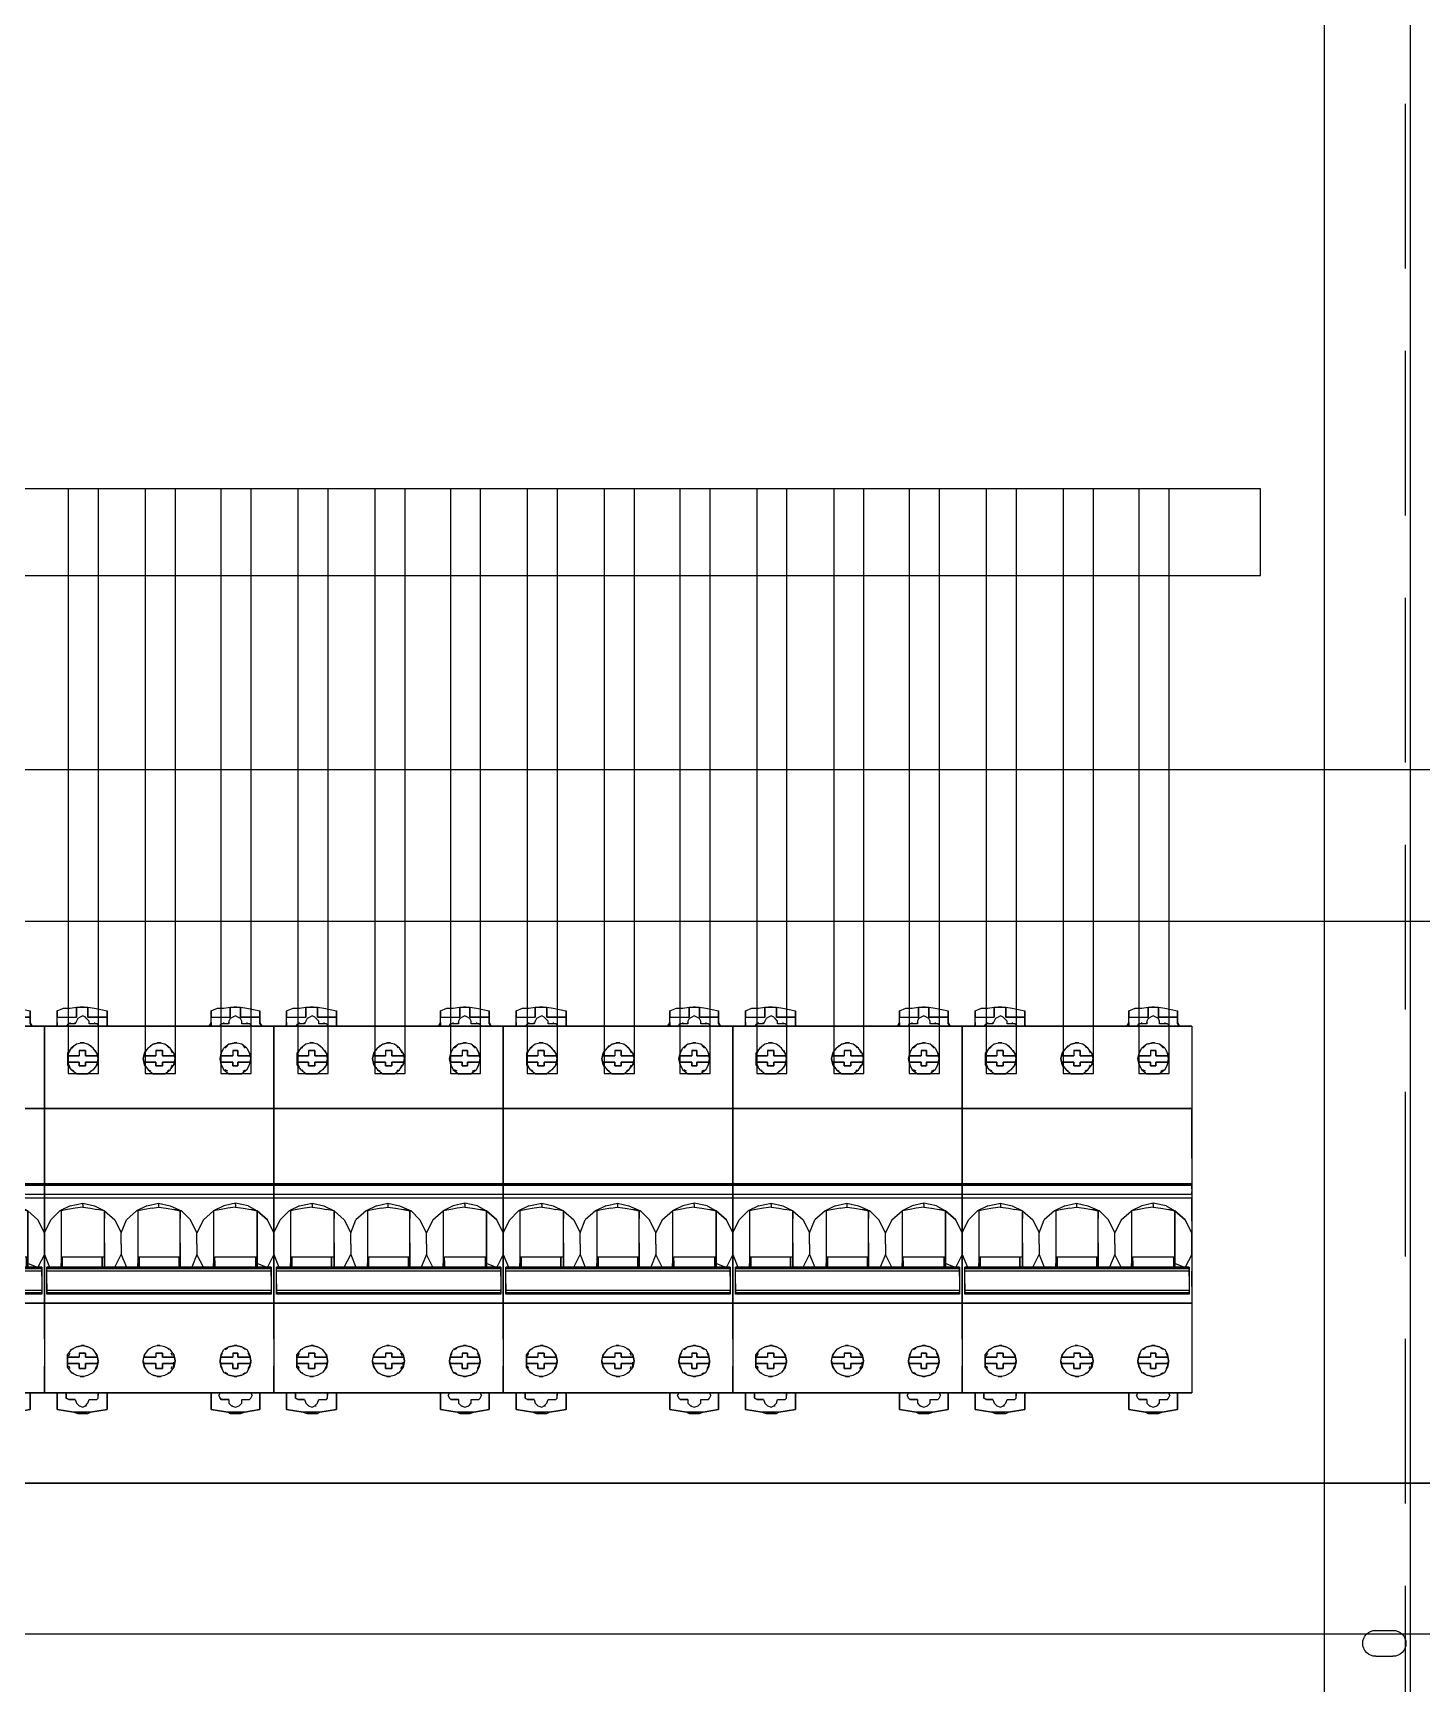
# Model space of a CAD drawing. Header units: millimetres. Extents: x 0 to 3881, y 0 to 2744.
# Drawn here: x 1941.7 to 2262.8, y 1215.2 to 1597.2 of the extents above; entities that cross this region are included whole.
import ezdxf

# ---------------------------------------------------------------- set-up
doc = ezdxf.new("R2010")
doc.units = ezdxf.units.MM
doc.linetypes.add('HIDDENX2', pattern=[19.05, 12.7, -6.35])

# ---------------------------------------------------------------- blocks, each defined once
blk = doc.blocks.new('mcb-2')
for p, q in [((-23383.88, 27750.32), (-23385.36, 27750.03)), ((-23385.36, 27750.03), (-23385.36, 27748.54)), ((-23385.36, 27748.54), (-23385.36, 27750.03)), ((-23382.39, 27750.62), (-23383.88, 27750.32)), ((-23380.91, 27750.91), (-23382.39, 27750.62)), ((-23380.02, 27750.91), (-23380.91, 27750.91)), ((-23380.91, 27748.54), (-23380.91, 27750.91)), ((-23380.91, 27750.91), (-23380.91, 27748.54)), ((-23379.73, 27750.91), (-23380.02, 27750.91)), ((-23380.02, 27750.91), (-23379.43, 27750.91)), ((-23379.73, 27750.91), (-23380.02, 27750.91)), ((-23380.02, 27750.91), (-23379.43, 27750.91)), ((-23379.43, 27750.91), (-23379.73, 27750.91)), ((-23379.43, 27750.91), (-23379.73, 27750.91)), ((-23378.54, 27750.91), (-23379.43, 27750.91)), ((-23377.06, 27750.62), (-23378.54, 27750.91)), ((-23378.54, 27748.54), (-23378.54, 27750.91)), ((-23378.54, 27750.91), (-23378.54, 27748.54)), ((-23375.58, 27750.62), (-23377.06, 27750.62)), ((-23374.1, 27750.03), (-23375.58, 27750.62)), ((-23374.1, 27748.54), (-23374.1, 27750.03)), ((-23374.1, 27750.03), (-23374.1, 27748.54)), ((-23348.59, 27750.32), (-23350.07, 27750.03)), ((-23350.07, 27750.03), (-23350.07, 27748.54)), ((-23350.07, 27748.54), (-23350.07, 27750.03)), ((-23347.11, 27750.62), (-23348.59, 27750.32)), ((-23345.63, 27750.91), (-23347.11, 27750.62)), ((-23344.74, 27750.91), (-23345.63, 27750.91)), ((-23345.63, 27748.54), (-23345.63, 27750.91)), ((-23345.63, 27750.91), (-23345.63, 27748.54)), ((-23344.44, 27750.91), (-23344.74, 27750.91)), ((-23344.74, 27750.91), (-23343.85, 27750.91)), ((-23344.44, 27750.91), (-23344.74, 27750.91)), ((-23344.74, 27750.91), (-23343.85, 27750.91)), ((-23343.85, 27750.91), (-23344.44, 27750.91)), ((-23343.85, 27750.91), (-23344.44, 27750.91)), ((-23342.96, 27750.91), (-23343.85, 27750.91)), ((-23341.48, 27750.62), (-23342.96, 27750.91)), ((-23342.96, 27748.54), (-23342.96, 27750.91)), ((-23342.96, 27750.91), (-23342.96, 27748.54)), ((-23340, 27750.62), (-23341.48, 27750.62)), ((-23338.52, 27750.03), (-23340, 27750.62)), ((-23338.52, 27748.54), (-23338.52, 27750.03)), ((-23338.52, 27750.03), (-23338.52, 27748.54)), ((-23388.62, 27746.47), (-23388.62, 27740.23)), ((-23388.62, 27746.47), (-23388.62, 27740.23)), ((-23388.62, 27746.47), (-23388.62, 27746.47)), ((-23388.62, 27746.47), (-23335.55, 27746.47)), ((-23335.55, 27746.47), (-23388.62, 27746.47)), ((-23385.65, 27746.77), (-23385.95, 27746.47)), ((-23385.65, 27746.47), (-23385.36, 27747.36)), ((-23385.36, 27747.36), (-23385.65, 27746.77)), ((-23385.36, 27747.06), (-23385.65, 27746.47)), ((-23385.65, 27746.47), (-23385.65, 27746.77)), ((-23385.65, 27746.77), (-23385.65, 27746.47)), ((-23385.36, 27747.06), (-23385.36, 27748.54)), ((-23385.36, 27748.54), (-23385.36, 27747.06)), ((-23385.36, 27748.54), (-23380.91, 27748.54)), ((-23380.91, 27748.54), (-23385.36, 27748.54)), ((-23383.58, 27746.47), (-23383.28, 27746.77)), ((-23383.28, 27746.77), (-23382.99, 27747.06)), ((-23382.99, 27747.06), (-23382.39, 27747.06)), ((-23382.39, 27747.36), (-23382.39, 27747.06)), ((-23382.39, 27747.06), (-23381.21, 27747.06)), ((-23381.21, 27747.65), (-23380.91, 27748.25)), ((-23381.21, 27747.06), (-23381.21, 27747.65)), ((-23381.21, 27747.06), (-23381.21, 27747.36)), ((-23380.91, 27748.25), (-23380.32, 27748.54)), ((-23380.32, 27748.54), (-23379.73, 27748.84)), ((-23379.73, 27748.84), (-23379.13, 27748.54)), ((-23379.13, 27748.54), (-23378.54, 27748.25)), ((-23374.1, 27748.54), (-23378.54, 27748.54)), ((-23374.1, 27748.54), (-23378.54, 27748.54)), ((-23378.54, 27748.25), (-23378.24, 27747.65)), ((-23378.24, 27747.65), (-23378.24, 27747.06)), ((-23378.24, 27747.06), (-23378.24, 27747.36)), ((-23378.24, 27747.06), (-23377.06, 27747.06)), ((-23377.06, 27747.06), (-23377.06, 27747.36)), ((-23377.06, 27747.06), (-23376.47, 27747.06)), ((-23376.47, 27747.06), (-23376.17, 27746.77)), ((-23376.17, 27746.77), (-23376.17, 27746.47)), ((-23374.1, 27747.06), (-23374.1, 27748.54)), ((-23374.1, 27747.06), (-23374.1, 27748.54)), ((-23373.8, 27746.77), (-23374.1, 27747.36)), ((-23374.1, 27747.36), (-23374.1, 27746.47)), ((-23374.1, 27746.47), (-23374.1, 27747.06)), ((-23374.1, 27746.47), (-23373.8, 27746.77)), ((-23373.8, 27746.47), (-23374.1, 27746.47)), ((-23373.5, 27746.47), (-23373.8, 27746.77)), ((-23373.8, 27746.77), (-23373.8, 27746.47)), ((-23350.37, 27746.47), (-23350.07, 27746.77)), ((-23350.07, 27746.77), (-23350.37, 27746.47)), ((-23350.37, 27746.47), (-23350.07, 27746.47)), ((-23350.07, 27747.06), (-23350.07, 27748.54)), ((-23350.07, 27748.54), (-23350.07, 27747.06)), ((-23350.07, 27748.54), (-23345.63, 27748.54)), ((-23345.63, 27748.54), (-23350.07, 27748.54)), ((-23350.07, 27746.47), (-23350.07, 27747.36)), ((-23350.07, 27747.36), (-23350.07, 27746.77)), ((-23350.07, 27746.47), (-23350.07, 27747.06)), ((-23350.07, 27746.77), (-23350.07, 27746.47)), ((-23348, 27746.77), (-23347.7, 27747.06)), ((-23348, 27746.47), (-23348, 27746.77)), ((-23347.7, 27747.06), (-23347.11, 27747.06)), ((-23347.11, 27747.36), (-23347.11, 27747.06)), ((-23347.11, 27747.06), (-23345.93, 27747.06)), ((-23345.93, 27747.65), (-23345.33, 27748.25)), ((-23345.93, 27747.06), (-23345.93, 27747.65)), ((-23345.93, 27747.06), (-23345.93, 27747.36)), ((-23345.33, 27748.25), (-23345.04, 27748.54)), ((-23345.04, 27748.54), (-23344.44, 27748.84)), ((-23344.44, 27748.84), (-23343.85, 27748.54)), ((-23343.85, 27748.54), (-23343.26, 27748.25)), ((-23343.26, 27748.25), (-23342.96, 27747.65)), ((-23338.52, 27748.54), (-23342.96, 27748.54)), ((-23338.52, 27748.54), (-23342.96, 27748.54)), ((-23342.96, 27747.65), (-23342.67, 27747.06)), ((-23342.67, 27747.06), (-23342.67, 27747.36)), ((-23342.67, 27747.06), (-23341.48, 27747.06)), ((-23341.48, 27747.06), (-23341.48, 27747.36)), ((-23341.48, 27747.06), (-23341.18, 27747.06)), ((-23341.18, 27747.06), (-23340.89, 27746.77)), ((-23340.89, 27746.77), (-23340.59, 27746.47)), ((-23338.52, 27747.06), (-23338.52, 27748.54)), ((-23338.52, 27747.06), (-23338.52, 27748.54)), ((-23338.52, 27746.77), (-23338.52, 27747.36)), ((-23338.52, 27747.36), (-23338.52, 27746.47)), ((-23338.52, 27746.47), (-23338.52, 27747.06)), ((-23338.22, 27746.47), (-23338.52, 27746.77)), ((-23338.52, 27746.77), (-23338.52, 27746.47)), ((-23338.52, 27746.47), (-23338.52, 27746.77)), ((-23335.55, 27740.23), (-23335.55, 27746.47)), ((-23335.55, 27740.23), (-23335.55, 27746.47)), ((-23382.39, 27741.41), (-23382.99, 27740.23)), ((-23382.39, 27741.41), (-23381.21, 27742.3)), ((-23382.1, 27741.41), (-23381.5, 27742.01)), ((-23381.21, 27742.3), (-23379.73, 27742.6)), ((-23381.21, 27742.3), (-23379.73, 27742.6)), ((-23380.02, 27742.6), (-23379.73, 27742.6)), ((-23379.73, 27742.6), (-23380.02, 27742.6)), ((-23378.24, 27742.3), (-23379.73, 27742.6)), ((-23379.73, 27742.6), (-23378.24, 27742.3)), ((-23379.73, 27742.6), (-23379.43, 27742.6)), ((-23379.43, 27742.6), (-23379.73, 27742.6)), ((-23378.24, 27742.3), (-23377.06, 27741.41)), ((-23377.36, 27741.41), (-23377.95, 27742.01)), ((-23376.47, 27740.23), (-23377.06, 27741.41)), ((-23365.5, 27740.23), (-23364.61, 27741.41)), ((-23364.61, 27741.41), (-23363.43, 27742.3)), ((-23364.32, 27741.41), (-23364.02, 27742.01)), ((-23363.43, 27742.3), (-23361.95, 27742.6)), ((-23363.43, 27742.3), (-23361.95, 27742.6)), ((-23362.54, 27742.6), (-23361.95, 27742.6)), ((-23361.95, 27742.6), (-23362.54, 27742.6)), ((-23361.95, 27742.6), (-23360.74, 27742.3)), ((-23360.74, 27742.3), (-23361.95, 27742.6)), ((-23361.95, 27742.6), (-23361.65, 27742.6)), ((-23361.65, 27742.6), (-23361.95, 27742.6)), ((-23360.74, 27742.3), (-23359.56, 27741.41)), ((-23359.56, 27741.41), (-23360.15, 27742.01)), ((-23358.67, 27740.23), (-23359.56, 27741.41)), ((-23347.7, 27740.23), (-23346.81, 27741.41)), ((-23346.81, 27741.41), (-23345.63, 27742.3)), ((-23346.81, 27741.41), (-23346.22, 27742.01)), ((-23345.63, 27742.3), (-23344.44, 27742.6)), ((-23345.63, 27742.3), (-23344.44, 27742.6)), ((-23344.74, 27742.6), (-23344.44, 27742.6)), ((-23344.44, 27742.6), (-23344.74, 27742.6)), ((-23344.44, 27742.6), (-23342.96, 27742.3)), ((-23344.44, 27742.6), (-23342.96, 27742.3)), ((-23344.44, 27742.6), (-23343.85, 27742.6)), ((-23343.85, 27742.6), (-23344.44, 27742.6)), ((-23342.96, 27742.3), (-23341.78, 27741.41)), ((-23342.07, 27741.41), (-23342.37, 27742.01)), ((-23341.78, 27741.41), (-23340.89, 27740.23)), ((-23388.62, 27740.23), (-23388.62, 27733.71)), ((-23388.62, 27740.23), (-23388.62, 27733.71)), ((-23388.62, 27740.23), (-23388.62, 27740.23)), ((-23383.28, 27739.04), (-23382.99, 27740.23)), ((-23382.99, 27740.23), (-23383.28, 27739.04)), ((-23383.28, 27739.04), (-23382.99, 27740.23)), ((-23383.28, 27739.64), (-23380.32, 27739.64)), ((-23380.32, 27739.64), (-23383.28, 27739.64)), ((-23382.99, 27737.56), (-23383.28, 27739.04)), ((-23382.99, 27737.56), (-23383.28, 27739.04)), ((-23383.28, 27738.15), (-23380.32, 27738.15)), ((-23380.32, 27738.15), (-23383.28, 27738.15)), ((-23382.99, 27740.23), (-23382.69, 27740.82)), ((-23382.39, 27736.38), (-23382.99, 27737.56)), ((-23382.69, 27736.97), (-23382.99, 27737.56)), ((-23380.32, 27739.64), (-23380.32, 27740.82)), ((-23380.32, 27740.82), (-23380.32, 27739.64)), ((-23380.32, 27739.64), (-23380.32, 27740.82)), ((-23380.32, 27740.82), (-23380.32, 27739.64)), ((-23379.13, 27740.82), (-23380.32, 27740.82)), ((-23380.32, 27740.82), (-23379.13, 27740.82)), ((-23380.32, 27737.27), (-23380.32, 27738.15)), ((-23380.32, 27738.15), (-23380.32, 27737.27)), ((-23380.32, 27737.27), (-23380.32, 27738.15)), ((-23380.32, 27738.15), (-23380.32, 27737.27)), ((-23379.13, 27740.82), (-23379.13, 27739.64)), ((-23379.13, 27740.82), (-23379.13, 27739.64)), ((-23376.47, 27739.64), (-23379.13, 27739.64)), ((-23379.13, 27739.64), (-23376.47, 27739.64)), ((-23376.47, 27738.15), (-23379.13, 27738.15)), ((-23379.13, 27738.15), (-23379.13, 27737.27)), ((-23379.13, 27737.27), (-23379.13, 27738.15)), ((-23379.13, 27738.15), (-23376.47, 27738.15)), ((-23376.47, 27737.56), (-23377.06, 27736.38)), ((-23376.47, 27740.23), (-23376.76, 27740.82)), ((-23376.76, 27736.97), (-23376.47, 27737.56)), ((-23376.47, 27740.23), (-23376.17, 27739.04)), ((-23376.17, 27739.04), (-23376.47, 27740.23)), ((-23376.17, 27739.04), (-23376.47, 27737.56)), ((-23376.47, 27737.56), (-23376.17, 27739.04)), ((-23365.5, 27740.23), (-23365.8, 27739.04)), ((-23365.8, 27739.04), (-23365.5, 27740.23)), ((-23365.8, 27739.04), (-23365.5, 27737.56)), ((-23365.5, 27737.56), (-23365.8, 27739.04)), ((-23365.5, 27739.64), (-23362.83, 27739.64)), ((-23362.83, 27739.64), (-23365.5, 27739.64)), ((-23365.5, 27738.15), (-23362.83, 27738.15)), ((-23362.83, 27738.15), (-23365.5, 27738.15)), ((-23364.61, 27736.38), (-23365.5, 27737.56)), ((-23365.21, 27740.23), (-23364.91, 27740.82)), ((-23364.91, 27736.97), (-23365.21, 27737.56)), ((-23362.83, 27739.64), (-23362.83, 27740.82)), ((-23362.83, 27740.82), (-23362.83, 27739.64)), ((-23362.83, 27739.64), (-23362.83, 27740.82)), ((-23362.83, 27740.82), (-23362.83, 27739.64)), ((-23361.34, 27740.82), (-23362.83, 27740.82)), ((-23362.83, 27740.82), (-23361.34, 27740.82)), ((-23362.83, 27737.27), (-23362.83, 27738.15)), ((-23362.83, 27738.15), (-23362.83, 27737.27)), ((-23362.83, 27737.27), (-23362.83, 27738.15)), ((-23362.83, 27738.15), (-23362.83, 27737.27)), ((-23361.34, 27740.82), (-23361.34, 27739.64)), ((-23361.34, 27740.82), (-23361.34, 27739.64)), ((-23358.67, 27739.64), (-23361.34, 27739.64)), ((-23361.34, 27739.64), (-23358.67, 27739.64)), ((-23358.67, 27738.15), (-23361.34, 27738.15)), ((-23361.34, 27738.15), (-23361.34, 27737.27)), ((-23361.34, 27737.27), (-23361.34, 27738.15)), ((-23361.34, 27738.15), (-23358.67, 27738.15)), ((-23358.67, 27737.56), (-23359.56, 27736.38)), ((-23358.67, 27740.23), (-23358.97, 27740.82)), ((-23358.97, 27736.97), (-23358.67, 27737.56)), ((-23358.67, 27740.23), (-23358.37, 27739.04)), ((-23358.37, 27739.04), (-23358.67, 27740.23)), ((-23358.37, 27739.04), (-23358.67, 27737.56)), ((-23358.67, 27737.56), (-23358.37, 27739.04)), ((-23347.7, 27740.23), (-23348, 27739.04)), ((-23348, 27739.04), (-23347.7, 27740.23)), ((-23348, 27739.04), (-23347.7, 27737.56)), ((-23347.7, 27737.56), (-23348, 27739.04)), ((-23347.7, 27740.23), (-23347.41, 27740.82)), ((-23347.7, 27739.64), (-23345.04, 27739.64)), ((-23345.04, 27739.64), (-23347.7, 27739.64)), ((-23347.7, 27738.15), (-23345.04, 27738.15)), ((-23345.04, 27738.15), (-23347.7, 27738.15)), ((-23347.7, 27737.56), (-23346.81, 27736.38)), ((-23347.41, 27736.97), (-23347.7, 27737.56)), ((-23345.04, 27739.64), (-23345.04, 27740.82)), ((-23345.04, 27740.82), (-23345.04, 27739.64)), ((-23345.04, 27739.64), (-23345.04, 27740.82)), ((-23345.04, 27740.82), (-23345.04, 27739.64)), ((-23343.56, 27740.82), (-23345.04, 27740.82)), ((-23345.04, 27740.82), (-23343.56, 27740.82)), ((-23345.04, 27737.27), (-23345.04, 27738.15)), ((-23345.04, 27738.15), (-23345.04, 27737.27)), ((-23345.04, 27737.27), (-23345.04, 27738.15)), ((-23345.04, 27738.15), (-23345.04, 27737.27)), ((-23343.56, 27740.82), (-23343.56, 27739.64)), ((-23343.56, 27740.82), (-23343.56, 27739.64)), ((-23340.89, 27739.64), (-23343.56, 27739.64)), ((-23343.56, 27739.64), (-23340.89, 27739.64)), ((-23340.89, 27738.15), (-23343.56, 27738.15)), ((-23343.56, 27738.15), (-23343.56, 27737.27)), ((-23343.56, 27737.27), (-23343.56, 27738.15)), ((-23343.56, 27738.15), (-23340.89, 27738.15)), ((-23340.89, 27737.56), (-23341.78, 27736.38)), ((-23341.18, 27740.23), (-23341.48, 27740.82)), ((-23341.48, 27736.97), (-23341.18, 27737.56)), ((-23340.89, 27740.23), (-23340.89, 27739.04)), ((-23340.89, 27740.23), (-23340.89, 27739.04)), ((-23340.89, 27739.04), (-23340.89, 27737.56)), ((-23340.89, 27739.04), (-23340.89, 27737.56)), ((-23335.55, 27733.71), (-23335.55, 27740.23)), ((-23335.55, 27740.23), (-23335.55, 27733.71)), ((-23388.62, 27733.71), (-23388.62, 27727.47)), ((-23388.62, 27733.71), (-23388.62, 27733.71)), ((-23388.62, 27733.71), (-23388.62, 27727.47)), ((-23382.39, 27736.38), (-23381.21, 27735.49)), ((-23381.5, 27736.08), (-23382.1, 27736.38)), ((-23381.21, 27735.49), (-23379.73, 27735.49)), ((-23379.73, 27735.49), (-23381.21, 27735.49)), ((-23379.13, 27737.27), (-23380.32, 27737.27)), ((-23380.32, 27737.27), (-23379.13, 27737.27)), ((-23379.73, 27735.49), (-23380.02, 27735.49)), ((-23380.02, 27735.49), (-23379.73, 27735.49)), ((-23378.24, 27735.49), (-23379.73, 27735.49)), ((-23378.24, 27735.49), (-23379.73, 27735.49)), ((-23379.43, 27735.49), (-23379.73, 27735.49)), ((-23379.73, 27735.49), (-23379.43, 27735.49)), ((-23377.06, 27736.38), (-23378.24, 27735.49)), ((-23377.95, 27736.08), (-23377.36, 27736.38)), ((-23363.43, 27735.49), (-23364.61, 27736.38)), ((-23364.02, 27736.08), (-23364.32, 27736.38)), ((-23361.95, 27735.49), (-23363.43, 27735.49)), ((-23361.95, 27735.49), (-23363.43, 27735.49)), ((-23361.34, 27737.27), (-23362.83, 27737.27)), ((-23362.83, 27737.27), (-23361.34, 27737.27)), ((-23361.95, 27735.49), (-23362.24, 27735.49)), ((-23362.24, 27735.49), (-23361.95, 27735.49)), ((-23360.74, 27735.49), (-23361.95, 27735.49)), ((-23360.74, 27735.49), (-23361.95, 27735.49)), ((-23361.65, 27735.49), (-23361.95, 27735.49)), ((-23361.95, 27735.49), (-23361.65, 27735.49)), ((-23359.56, 27736.38), (-23360.74, 27735.49)), ((-23360.15, 27736.08), (-23359.56, 27736.38)), ((-23346.81, 27736.38), (-23345.63, 27735.49)), ((-23346.22, 27736.08), (-23346.81, 27736.38)), ((-23345.63, 27735.49), (-23344.44, 27735.49)), ((-23344.44, 27735.49), (-23345.63, 27735.49)), ((-23343.56, 27737.27), (-23345.04, 27737.27)), ((-23345.04, 27737.27), (-23343.56, 27737.27)), ((-23344.44, 27735.49), (-23344.74, 27735.49)), ((-23344.74, 27735.49), (-23344.44, 27735.49)), ((-23344.44, 27735.49), (-23342.96, 27735.49)), ((-23342.96, 27735.49), (-23344.44, 27735.49)), ((-23344.15, 27735.49), (-23344.44, 27735.49)), ((-23344.44, 27735.49), (-23344.15, 27735.49)), ((-23342.96, 27735.49), (-23341.78, 27736.38)), ((-23342.37, 27736.08), (-23342.07, 27736.38)), ((-23335.55, 27727.47), (-23335.55, 27733.71)), ((-23335.55, 27733.71), (-23335.55, 27727.47)), ((-23388.62, 27727.47), (-23388.62, 27721.54)), ((-23388.62, 27721.54), (-23388.62, 27727.47)), ((-23388.62, 27727.47), (-23335.55, 27727.47)), ((-23335.55, 27727.47), (-23388.62, 27727.47)), ((-23335.55, 27721.54), (-23335.55, 27727.47)), ((-23335.55, 27727.47), (-23335.55, 27721.54)), ((-23388.62, 27721.54), (-23388.62, 27715.91)), ((-23388.62, 27715.91), (-23388.62, 27721.54)), ((-23335.55, 27715.91), (-23335.55, 27721.54)), ((-23335.55, 27715.91), (-23335.55, 27721.54)), ((-23388.62, 27715.91), (-23388.62, 27709.97)), ((-23388.62, 27715.91), (-23388.62, 27709.97)), ((-23335.55, 27709.97), (-23335.55, 27715.91)), ((-23335.55, 27709.97), (-23335.55, 27715.91)), ((-23388.62, 27709.97), (-23388.62, 27709.67)), ((-23388.62, 27709.97), (-23335.55, 27709.97)), ((-23335.55, 27709.97), (-23388.62, 27709.97)), ((-23388.62, 27709.97), (-23335.55, 27709.97)), ((-23388.62, 27709.97), (-23335.55, 27709.97)), ((-23335.55, 27709.97), (-23388.62, 27709.97)), ((-23388.62, 27709.97), (-23335.55, 27709.97)), ((-23388.62, 27709.67), (-23388.62, 27709.97)), ((-23388.62, 27709.67), (-23388.62, 27708.78)), ((-23335.55, 27709.67), (-23388.62, 27709.67)), ((-23388.62, 27708.78), (-23388.62, 27709.67)), ((-23388.62, 27709.67), (-23335.55, 27709.67)), ((-23388.62, 27709.67), (-23335.55, 27709.67)), ((-23335.55, 27709.67), (-23388.62, 27709.67)), ((-23388.62, 27709.67), (-23335.55, 27709.67)), ((-23388.62, 27709.67), (-23335.55, 27709.67)), ((-23335.55, 27709.67), (-23388.62, 27709.67)), ((-23388.62, 27709.67), (-23388.62, 27709.67)), ((-23388.62, 27708.78), (-23388.62, 27708.19)), ((-23388.62, 27708.78), (-23388.62, 27708.19)), ((-23388.62, 27708.78), (-23388.62, 27708.78)), ((-23388.62, 27707.6), (-23388.62, 27708.19)), ((-23388.62, 27708.19), (-23388.62, 27707.6)), ((-23335.55, 27707.6), (-23388.62, 27707.6)), ((-23388.62, 27707.6), (-23388.62, 27706.71)), ((-23388.62, 27707.6), (-23388.62, 27706.71)), ((-23335.55, 27709.67), (-23335.55, 27709.97)), ((-23335.55, 27709.97), (-23335.55, 27709.97)), ((-23335.55, 27709.97), (-23335.55, 27709.67)), ((-23335.55, 27708.78), (-23335.55, 27709.67)), ((-23335.55, 27708.78), (-23335.55, 27709.67)), ((-23335.55, 27708.19), (-23335.55, 27708.78)), ((-23335.55, 27708.78), (-23335.55, 27708.19)), ((-23335.55, 27708.19), (-23335.55, 27707.6)), ((-23335.55, 27707.6), (-23335.55, 27708.19)), ((-23335.55, 27707.6), (-23335.55, 27706.71)), ((-23335.55, 27706.71), (-23335.55, 27707.6)), ((-23388.62, 27706.71), (-23388.62, 27704.04)), ((-23388.62, 27704.04), (-23388.62, 27706.71)), ((-23388.62, 27706.71), (-23335.55, 27706.71)), ((-23388.62, 27701.37), (-23388.62, 27704.04)), ((-23388.62, 27704.04), (-23388.62, 27701.37)), ((-23388.62, 27704.04), (-23388.62, 27704.04)), ((-23387.14, 27701.67), (-23384.76, 27703.74)), ((-23384.76, 27703.74), (-23387.14, 27701.67)), ((-23382.69, 27704.93), (-23384.76, 27703.74)), ((-23383.28, 27704.04), (-23384.76, 27703.74)), ((-23384.76, 27703.74), (-23383.28, 27704.04)), ((-23384.76, 27700.19), (-23384.76, 27703.74)), ((-23384.76, 27703.74), (-23384.76, 27700.19)), ((-23381.5, 27704.34), (-23383.28, 27704.04)), ((-23383.28, 27704.04), (-23383.28, 27704.04)), ((-23382.69, 27704.93), (-23379.73, 27705.52)), ((-23379.73, 27704.63), (-23381.5, 27704.34)), ((-23381.5, 27704.34), (-23381.5, 27704.34)), ((-23379.73, 27705.52), (-23377.06, 27704.93)), ((-23379.73, 27705.52), (-23379.73, 27705.52)), ((-23379.73, 27705.23), (-23379.73, 27705.52)), ((-23379.73, 27705.23), (-23379.73, 27704.63)), ((-23379.73, 27704.63), (-23377.95, 27704.34)), ((-23377.95, 27704.34), (-23376.47, 27704.04)), ((-23377.06, 27704.93), (-23374.69, 27703.74)), ((-23376.47, 27704.04), (-23374.69, 27703.74)), ((-23376.47, 27704.04), (-23374.69, 27703.74)), ((-23372.32, 27701.67), (-23374.69, 27703.74)), ((-23374.69, 27703.74), (-23374.69, 27700.19)), ((-23374.69, 27703.74), (-23374.69, 27700.19)), ((-23369.35, 27701.67), (-23367.28, 27703.74)), ((-23364.61, 27704.93), (-23367.28, 27703.74)), ((-23367.28, 27703.74), (-23365.5, 27704.04)), ((-23366.98, 27703.74), (-23367.28, 27703.74)), ((-23365.5, 27704.04), (-23366.98, 27703.74)), ((-23366.98, 27700.19), (-23366.98, 27703.74)), ((-23366.98, 27703.74), (-23366.98, 27701.97)), ((-23366.98, 27700.19), (-23366.98, 27703.74)), ((-23363.72, 27704.34), (-23365.5, 27704.04)), ((-23361.95, 27705.52), (-23364.61, 27704.93)), ((-23361.95, 27704.63), (-23363.72, 27704.34)), ((-23363.72, 27704.34), (-23363.72, 27704.34)), ((-23359.26, 27704.93), (-23361.95, 27705.52)), ((-23361.95, 27705.52), (-23361.95, 27705.52)), ((-23361.95, 27705.52), (-23361.95, 27705.23)), ((-23361.95, 27705.23), (-23361.95, 27704.63)), ((-23360.45, 27704.34), (-23361.95, 27704.63)), ((-23360.45, 27704.34), (-23358.67, 27704.04)), ((-23359.26, 27704.93), (-23356.89, 27703.74)), ((-23358.67, 27704.04), (-23357.19, 27703.74)), ((-23357.19, 27703.74), (-23357.19, 27700.19)), ((-23357.19, 27703.74), (-23356.89, 27703.74)), ((-23357.19, 27703.74), (-23357.19, 27700.19)), ((-23356.89, 27703.74), (-23354.52, 27701.67)), ((-23349.48, 27703.74), (-23351.85, 27701.67)), ((-23349.48, 27703.74), (-23351.85, 27701.67)), ((-23347.11, 27704.93), (-23349.48, 27703.74)), ((-23349.48, 27703.74), (-23347.7, 27704.04)), ((-23349.48, 27700.19), (-23349.48, 27703.74)), ((-23349.48, 27700.19), (-23349.48, 27703.74)), ((-23349.48, 27703.74), (-23349.48, 27701.97)), ((-23346.22, 27704.34), (-23347.7, 27704.04)), ((-23344.44, 27705.52), (-23347.11, 27704.93)), ((-23344.44, 27704.63), (-23346.22, 27704.34)), ((-23346.22, 27704.34), (-23346.22, 27704.34)), ((-23344.44, 27705.23), (-23344.44, 27705.52)), ((-23341.48, 27704.93), (-23344.44, 27705.52)), ((-23344.44, 27705.23), (-23344.44, 27704.63)), ((-23344.44, 27704.63), (-23342.67, 27704.34)), ((-23342.67, 27704.34), (-23340.89, 27704.04)), ((-23341.48, 27704.93), (-23339.11, 27703.74)), ((-23340.89, 27704.04), (-23339.41, 27703.74)), ((-23339.41, 27703.74), (-23339.41, 27700.19)), ((-23339.41, 27703.74), (-23339.11, 27703.74)), ((-23339.41, 27703.74), (-23339.41, 27700.19)), ((-23337.04, 27701.67), (-23339.11, 27703.74)), ((-23335.55, 27704.04), (-23335.55, 27706.71)), ((-23335.55, 27706.71), (-23335.55, 27704.04)), ((-23335.55, 27704.04), (-23335.55, 27701.37)), ((-23335.55, 27701.37), (-23335.55, 27704.04)), ((-23388.62, 27698.69), (-23387.14, 27701.67)), ((-23388.62, 27701.37), (-23388.62, 27698.69)), ((-23388.62, 27701.37), (-23388.62, 27698.69)), ((-23384.76, 27699.58), (-23384.76, 27701.97)), ((-23384.76, 27700.19), (-23384.76, 27695.72)), ((-23384.76, 27695.72), (-23384.76, 27700.19)), ((-23384.76, 27696.32), (-23384.76, 27699.58)), ((-23374.69, 27700.19), (-23374.69, 27695.72)), ((-23374.69, 27700.19), (-23374.69, 27695.72)), ((-23372.32, 27701.67), (-23370.84, 27698.69)), ((-23370.84, 27698.69), (-23369.35, 27701.67)), ((-23366.98, 27699.58), (-23366.98, 27701.97)), ((-23366.98, 27695.72), (-23366.98, 27700.19)), ((-23366.98, 27695.72), (-23366.98, 27700.19)), ((-23366.98, 27696.32), (-23366.98, 27699.58)), ((-23357.19, 27700.19), (-23357.19, 27695.72)), ((-23357.19, 27700.19), (-23357.19, 27695.72)), ((-23353.33, 27698.69), (-23354.52, 27701.67)), ((-23351.85, 27701.67), (-23353.33, 27698.69)), ((-23349.48, 27699.58), (-23349.48, 27701.97)), ((-23349.48, 27695.72), (-23349.48, 27700.19)), ((-23349.48, 27695.72), (-23349.48, 27700.19)), ((-23349.48, 27696.32), (-23349.48, 27699.58)), ((-23339.41, 27700.19), (-23339.41, 27695.72)), ((-23339.41, 27700.19), (-23339.41, 27695.72)), ((-23335.55, 27698.69), (-23337.04, 27701.67)), ((-23335.55, 27698.69), (-23335.55, 27701.37)), ((-23335.55, 27698.69), (-23335.55, 27701.37)), ((-23388.62, 27698.69), (-23388.62, 27696.91)), ((-23388.62, 27696.91), (-23388.62, 27698.69)), ((-23388.62, 27695.13), (-23388.62, 27696.91)), ((-23388.62, 27696.91), (-23388.62, 27695.13)), ((-23384.76, 27696.32), (-23384.76, 27693.06)), ((-23384.76, 27695.72), (-23384.76, 27691.58)), ((-23384.76, 27691.58), (-23384.76, 27695.72)), ((-23374.69, 27695.72), (-23374.69, 27691.58)), ((-23374.69, 27695.72), (-23374.69, 27691.58)), ((-23370.84, 27696.02), (-23370.84, 27698.69)), ((-23370.84, 27696.02), (-23370.84, 27693.65)), ((-23366.98, 27696.32), (-23366.98, 27693.06)), ((-23366.98, 27695.72), (-23366.98, 27691.58)), ((-23366.98, 27691.58), (-23366.98, 27695.72)), ((-23357.19, 27695.72), (-23357.19, 27691.58)), ((-23357.19, 27695.72), (-23357.19, 27691.58)), ((-23353.33, 27696.02), (-23353.33, 27698.69)), ((-23353.33, 27696.02), (-23353.33, 27693.65)), ((-23349.48, 27696.32), (-23349.48, 27693.06)), ((-23349.48, 27695.72), (-23349.48, 27691.58)), ((-23349.48, 27691.58), (-23349.48, 27695.72)), ((-23339.41, 27695.72), (-23339.41, 27691.58)), ((-23339.41, 27695.72), (-23339.41, 27691.58)), ((-23335.55, 27698.69), (-23335.55, 27698.69)), ((-23335.55, 27696.91), (-23335.55, 27698.69)), ((-23335.55, 27696.91), (-23335.55, 27698.69)), ((-23335.55, 27695.13), (-23335.55, 27696.91)), ((-23335.55, 27695.13), (-23335.55, 27696.91)), ((-23388.62, 27693.65), (-23388.62, 27695.13)), ((-23388.62, 27695.13), (-23388.62, 27693.65)), ((-23388.62, 27693.65), (-23387.14, 27690.69)), ((-23388.62, 27693.65), (-23388.62, 27689.8)), ((-23388.62, 27693.65), (-23388.62, 27689.8)), ((-23384.76, 27692.17), (-23384.76, 27693.06)), ((-23384.76, 27693.06), (-23384.47, 27693.06)), ((-23384.76, 27691.28), (-23384.76, 27692.17)), ((-23384.47, 27690.69), (-23384.47, 27693.06)), ((-23384.47, 27693.06), (-23384.47, 27690.69)), ((-23384.47, 27693.06), (-23374.99, 27693.06)), ((-23374.69, 27693.06), (-23374.99, 27693.06)), ((-23374.99, 27692.17), (-23374.99, 27693.06)), ((-23374.99, 27690.69), (-23374.99, 27693.06)), ((-23374.99, 27692.17), (-23374.99, 27691.28)), ((-23372.32, 27690.69), (-23370.84, 27693.65)), ((-23370.84, 27693.65), (-23369.65, 27690.69)), ((-23366.98, 27693.06), (-23366.69, 27693.06)), ((-23366.98, 27692.17), (-23366.98, 27693.06)), ((-23366.98, 27691.28), (-23366.98, 27692.17)), ((-23366.69, 27693.06), (-23357.48, 27693.06)), ((-23366.69, 27690.69), (-23366.69, 27693.06)), ((-23366.69, 27693.06), (-23366.69, 27690.69)), ((-23357.48, 27693.06), (-23357.19, 27693.06)), ((-23357.48, 27692.17), (-23357.48, 27693.06)), ((-23357.48, 27693.06), (-23357.48, 27690.69)), ((-23357.48, 27690.69), (-23357.48, 27693.06)), ((-23357.48, 27692.17), (-23357.48, 27691.28)), ((-23353.33, 27693.65), (-23354.52, 27690.69)), ((-23351.85, 27690.69), (-23353.33, 27693.65)), ((-23349.48, 27693.06), (-23348.89, 27693.06)), ((-23349.48, 27692.17), (-23349.48, 27693.06)), ((-23349.48, 27691.28), (-23349.48, 27692.17)), ((-23348.89, 27693.06), (-23339.7, 27693.06)), ((-23348.89, 27690.69), (-23348.89, 27693.06)), ((-23348.89, 27693.06), (-23348.89, 27690.69)), ((-23339.7, 27693.06), (-23339.41, 27693.06)), ((-23339.7, 27692.17), (-23339.7, 27693.06)), ((-23339.7, 27693.06), (-23339.7, 27690.69)), ((-23339.7, 27690.69), (-23339.7, 27693.06)), ((-23339.7, 27692.17), (-23339.7, 27691.28)), ((-23335.55, 27693.65), (-23336.74, 27690.69)), ((-23335.55, 27695.13), (-23335.55, 27693.65)), ((-23335.55, 27693.65), (-23335.55, 27695.13)), ((-23335.55, 27693.65), (-23335.55, 27689.8)), ((-23335.55, 27689.8), (-23335.55, 27693.65)), ((-23388.62, 27689.8), (-23388.62, 27686.24)), ((-23388.62, 27686.24), (-23388.62, 27689.8)), ((-23336.15, 27690.69), (-23388.02, 27690.69)), ((-23388.02, 27690.69), (-23336.15, 27690.69)), ((-23336.15, 27690.69), (-23388.02, 27690.69)), ((-23388.02, 27690.69), (-23350.37, 27690.39)), ((-23388.02, 27690.39), (-23388.02, 27690.69)), ((-23388.02, 27690.69), (-23388.02, 27690.39)), ((-23388.02, 27689.8), (-23388.02, 27690.39)), ((-23388.02, 27690.39), (-23388.02, 27689.8)), ((-23336.15, 27690.39), (-23388.02, 27690.39)), ((-23388.02, 27688.61), (-23388.02, 27689.8)), ((-23388.02, 27689.8), (-23388.02, 27688.61)), ((-23388.02, 27689.8), (-23336.15, 27689.8)), ((-23388.02, 27688.61), (-23388.02, 27686.83)), ((-23388.02, 27688.61), (-23388.02, 27686.83)), ((-23386.84, 27690.69), (-23384.76, 27691.58)), ((-23384.76, 27691.58), (-23384.76, 27690.69)), ((-23384.76, 27690.69), (-23384.76, 27691.58)), ((-23384.76, 27690.69), (-23384.76, 27691.28)), ((-23384.47, 27691.28), (-23384.47, 27691.28)), ((-23374.99, 27691.28), (-23374.99, 27690.69)), ((-23374.69, 27691.58), (-23374.69, 27691.58)), ((-23374.69, 27690.69), (-23374.69, 27691.58)), ((-23374.69, 27691.58), (-23374.69, 27690.69)), ((-23366.98, 27691.58), (-23366.98, 27690.69)), ((-23366.98, 27690.69), (-23366.98, 27691.58)), ((-23366.98, 27690.69), (-23366.98, 27691.28)), ((-23366.69, 27691.28), (-23366.69, 27691.28)), ((-23357.48, 27691.28), (-23357.48, 27690.69)), ((-23357.19, 27690.69), (-23357.19, 27691.58)), ((-23357.19, 27691.58), (-23357.19, 27690.69)), ((-23357.19, 27691.58), (-23357.19, 27691.58)), ((-23349.48, 27691.58), (-23349.48, 27690.69)), ((-23349.48, 27690.69), (-23349.48, 27691.58)), ((-23349.48, 27691.28), (-23349.48, 27690.69)), ((-23348.89, 27691.28), (-23348.89, 27691.28)), ((-23339.7, 27691.28), (-23339.7, 27690.69)), ((-23339.41, 27690.69), (-23339.41, 27691.58)), ((-23339.41, 27691.58), (-23339.41, 27690.69)), ((-23339.41, 27691.58), (-23339.41, 27691.58)), ((-23336.15, 27690.39), (-23336.15, 27690.69)), ((-23336.15, 27690.39), (-23336.15, 27690.69)), ((-23336.15, 27689.8), (-23336.15, 27690.39)), ((-23336.15, 27689.8), (-23336.15, 27690.39)), ((-23336.15, 27688.61), (-23336.15, 27689.8)), ((-23336.15, 27688.61), (-23336.15, 27689.8)), ((-23336.15, 27686.83), (-23336.15, 27688.61)), ((-23336.15, 27686.83), (-23336.15, 27688.61)), ((-23335.55, 27686.24), (-23335.55, 27689.8)), ((-23335.55, 27689.8), (-23335.55, 27686.24)), ((-23388.62, 27686.24), (-23388.62, 27682.37)), ((-23388.62, 27686.24), (-23388.62, 27682.37)), ((-23388.02, 27686.83), (-23388.02, 27685.35)), ((-23388.02, 27686.83), (-23388.02, 27685.35)), ((-23388.02, 27686.83), (-23388.02, 27686.83)), ((-23388.02, 27685.35), (-23336.15, 27685.35)), ((-23388.02, 27685.35), (-23388.02, 27685.06)), ((-23388.02, 27685.35), (-23388.02, 27685.06)), ((-23388.02, 27685.06), (-23388.02, 27684.76)), ((-23388.02, 27684.76), (-23388.02, 27685.06)), ((-23388.02, 27684.76), (-23388.02, 27684.45)), ((-23388.02, 27684.76), (-23336.15, 27684.76)), ((-23388.02, 27684.45), (-23388.02, 27684.76)), ((-23388.02, 27684.76), (-23336.15, 27684.76)), ((-23388.02, 27684.45), (-23336.15, 27684.45)), ((-23336.15, 27685.35), (-23336.15, 27686.83)), ((-23336.15, 27686.83), (-23336.15, 27685.35)), ((-23336.15, 27685.35), (-23336.15, 27685.06)), ((-23336.15, 27685.06), (-23336.15, 27685.35)), ((-23336.15, 27685.06), (-23336.15, 27684.76)), ((-23336.15, 27684.76), (-23336.15, 27685.06)), ((-23336.15, 27684.45), (-23336.15, 27684.76)), ((-23336.15, 27684.76), (-23336.15, 27684.45)), ((-23335.55, 27682.37), (-23335.55, 27686.24)), ((-23335.55, 27686.24), (-23335.55, 27682.37)), ((-23388.62, 27682.37), (-23388.62, 27680.3)), ((-23335.55, 27682.37), (-23388.62, 27682.37)), ((-23388.62, 27682.37), (-23388.62, 27680.3)), ((-23388.62, 27682.37), (-23335.55, 27682.37)), ((-23388.62, 27680.3), (-23388.62, 27674.07)), ((-23388.62, 27680.3), (-23388.62, 27674.07)), ((-23335.55, 27680.3), (-23335.55, 27682.37)), ((-23335.55, 27682.37), (-23335.55, 27680.3)), ((-23335.55, 27674.07), (-23335.55, 27680.3)), ((-23335.55, 27680.3), (-23335.55, 27674.07)), ((-23388.62, 27674.07), (-23388.62, 27667.83)), ((-23388.62, 27674.07), (-23388.62, 27667.83)), ((-23388.62, 27674.07), (-23388.62, 27674.07)), ((-23381.21, 27672.3), (-23379.73, 27672.59)), ((-23379.73, 27672.59), (-23381.21, 27672.3)), ((-23380.02, 27672.59), (-23379.73, 27672.59)), ((-23379.73, 27672.59), (-23380.02, 27672.59)), ((-23378.24, 27672.3), (-23379.73, 27672.59)), ((-23379.73, 27672.59), (-23378.24, 27672.3)), ((-23379.73, 27672.59), (-23379.43, 27672.59)), ((-23379.43, 27672.59), (-23379.73, 27672.59)), ((-23363.43, 27672.3), (-23361.95, 27672.59)), ((-23363.43, 27672.3), (-23361.95, 27672.59)), ((-23362.24, 27672.59), (-23361.95, 27672.59)), ((-23361.95, 27672.59), (-23362.24, 27672.59)), ((-23361.95, 27672.59), (-23360.74, 27672.3)), ((-23361.95, 27672.59), (-23360.74, 27672.3)), ((-23361.95, 27672.59), (-23361.95, 27672.59)), ((-23361.95, 27672.59), (-23361.65, 27672.59)), ((-23361.65, 27672.59), (-23361.95, 27672.59)), ((-23344.44, 27672.59), (-23345.63, 27672.3)), ((-23345.63, 27672.3), (-23344.44, 27672.59)), ((-23344.74, 27672.59), (-23344.44, 27672.59)), ((-23344.44, 27672.59), (-23344.74, 27672.59)), ((-23342.96, 27672.3), (-23344.44, 27672.59)), ((-23344.44, 27672.59), (-23342.96, 27672.3)), ((-23344.44, 27672.59), (-23344.15, 27672.59)), ((-23344.15, 27672.59), (-23344.44, 27672.59)), ((-23335.55, 27674.07), (-23335.55, 27667.83)), ((-23335.55, 27674.07), (-23335.55, 27667.83)), ((-23382.99, 27670.52), (-23383.28, 27669.02)), ((-23383.28, 27669.02), (-23382.99, 27670.52)), ((-23383.28, 27669.93), (-23380.32, 27669.93)), ((-23380.32, 27669.93), (-23383.28, 27669.93)), ((-23382.99, 27667.54), (-23383.28, 27669.02)), ((-23383.28, 27669.02), (-23382.99, 27667.54)), ((-23382.39, 27671.7), (-23382.99, 27670.52)), ((-23382.99, 27670.22), (-23382.69, 27670.81)), ((-23381.21, 27672.3), (-23382.39, 27671.7)), ((-23382.1, 27671.7), (-23381.5, 27672)), ((-23380.32, 27669.93), (-23380.32, 27670.81)), ((-23380.32, 27670.81), (-23380.32, 27669.93)), ((-23380.32, 27669.93), (-23380.32, 27670.81)), ((-23380.32, 27670.81), (-23380.32, 27669.93)), ((-23379.13, 27670.81), (-23380.32, 27670.81)), ((-23380.32, 27670.81), (-23379.13, 27670.81)), ((-23379.13, 27670.81), (-23379.13, 27669.93)), ((-23379.13, 27670.81), (-23379.13, 27669.93)), ((-23376.47, 27669.93), (-23379.13, 27669.93)), ((-23379.13, 27669.93), (-23376.47, 27669.93)), ((-23378.24, 27672.3), (-23377.06, 27671.7)), ((-23377.36, 27671.7), (-23377.95, 27672)), ((-23376.47, 27670.52), (-23377.06, 27671.7)), ((-23376.47, 27670.22), (-23376.76, 27670.81)), ((-23376.17, 27669.02), (-23376.47, 27670.52)), ((-23376.47, 27670.52), (-23376.17, 27669.02)), ((-23376.17, 27669.02), (-23376.47, 27667.54)), ((-23376.47, 27667.54), (-23376.17, 27669.02)), ((-23365.5, 27670.52), (-23365.8, 27669.02)), ((-23365.8, 27669.02), (-23365.5, 27670.52)), ((-23365.8, 27669.02), (-23365.5, 27667.54)), ((-23365.5, 27667.54), (-23365.8, 27669.02)), ((-23365.5, 27670.52), (-23364.61, 27671.7)), ((-23365.5, 27669.93), (-23362.83, 27669.93)), ((-23362.83, 27669.93), (-23365.5, 27669.93)), ((-23365.21, 27670.22), (-23364.91, 27670.81)), ((-23364.61, 27671.7), (-23363.43, 27672.3)), ((-23364.32, 27671.7), (-23364.02, 27672)), ((-23362.83, 27669.93), (-23362.83, 27670.81)), ((-23362.83, 27670.81), (-23362.83, 27669.93)), ((-23362.83, 27669.93), (-23362.83, 27670.81)), ((-23362.83, 27670.81), (-23362.83, 27669.93)), ((-23361.34, 27670.81), (-23362.83, 27670.81)), ((-23362.83, 27670.81), (-23361.34, 27670.81)), ((-23361.34, 27670.81), (-23361.34, 27669.93)), ((-23361.34, 27670.81), (-23361.34, 27669.93)), ((-23358.67, 27669.93), (-23361.34, 27669.93)), ((-23361.34, 27669.93), (-23358.67, 27669.93)), ((-23360.74, 27672.3), (-23359.56, 27671.7)), ((-23360.74, 27672.3), (-23360.74, 27672.3)), ((-23359.56, 27671.7), (-23360.15, 27672)), ((-23359.56, 27671.7), (-23358.67, 27670.52)), ((-23359.56, 27671.7), (-23359.56, 27671.7)), ((-23358.67, 27670.22), (-23358.97, 27670.81)), ((-23358.37, 27669.02), (-23358.67, 27670.52)), ((-23358.37, 27669.02), (-23358.67, 27670.52)), ((-23358.67, 27667.54), (-23358.37, 27669.02)), ((-23358.37, 27669.02), (-23358.67, 27667.54)), ((-23347.7, 27670.52), (-23348, 27669.02)), ((-23348, 27669.02), (-23347.7, 27670.52)), ((-23348, 27669.02), (-23347.7, 27667.54)), ((-23347.7, 27667.54), (-23348, 27669.02)), ((-23347.7, 27670.52), (-23346.81, 27671.7)), ((-23347.7, 27670.22), (-23347.41, 27670.81)), ((-23347.7, 27669.93), (-23345.04, 27669.93)), ((-23345.04, 27669.93), (-23347.7, 27669.93)), ((-23346.81, 27671.7), (-23345.63, 27672.3)), ((-23346.81, 27671.7), (-23346.22, 27672)), ((-23345.04, 27669.93), (-23345.04, 27670.81)), ((-23345.04, 27670.81), (-23345.04, 27669.93)), ((-23345.04, 27669.93), (-23345.04, 27670.81)), ((-23345.04, 27670.81), (-23345.04, 27669.93)), ((-23343.56, 27670.81), (-23345.04, 27670.81)), ((-23345.04, 27670.81), (-23343.56, 27670.81)), ((-23343.56, 27670.81), (-23343.56, 27669.93)), ((-23343.56, 27670.81), (-23343.56, 27669.93)), ((-23340.89, 27669.93), (-23343.56, 27669.93)), ((-23343.56, 27669.93), (-23340.89, 27669.93)), ((-23341.78, 27671.7), (-23342.96, 27672.3)), ((-23342.07, 27671.7), (-23342.37, 27672)), ((-23341.78, 27671.7), (-23340.89, 27670.52)), ((-23341.18, 27670.22), (-23341.48, 27670.81)), ((-23340.89, 27669.02), (-23340.89, 27670.52)), ((-23340.89, 27670.52), (-23340.89, 27669.02)), ((-23340.89, 27667.54), (-23340.89, 27669.02)), ((-23340.89, 27669.02), (-23340.89, 27667.54)), ((-23388.62, 27667.83), (-23388.62, 27661.61)), ((-23388.62, 27667.83), (-23388.62, 27661.61)), ((-23388.62, 27667.83), (-23388.62, 27667.83)), ((-23382.99, 27667.54), (-23383.28, 27668.72)), ((-23383.28, 27668.72), (-23382.99, 27667.54)), ((-23383.28, 27668.43), (-23380.32, 27668.43)), ((-23380.32, 27668.43), (-23383.28, 27668.43)), ((-23382.69, 27667.24), (-23382.99, 27667.83)), ((-23382.39, 27666.35), (-23382.99, 27667.54)), ((-23381.21, 27665.76), (-23382.39, 27666.35)), ((-23381.5, 27666.06), (-23382.1, 27666.35)), ((-23381.21, 27665.76), (-23379.73, 27665.46)), ((-23379.73, 27665.46), (-23381.21, 27665.76)), ((-23380.32, 27667.24), (-23380.32, 27668.43)), ((-23380.32, 27668.43), (-23380.32, 27667.24)), ((-23380.32, 27667.24), (-23380.32, 27668.43)), ((-23380.32, 27668.43), (-23380.32, 27667.24)), ((-23379.13, 27667.24), (-23380.32, 27667.24)), ((-23380.32, 27667.24), (-23379.13, 27667.24)), ((-23379.73, 27665.46), (-23380.02, 27665.46)), ((-23380.02, 27665.46), (-23379.73, 27665.46)), ((-23378.24, 27665.76), (-23379.73, 27665.46)), ((-23379.73, 27665.46), (-23378.24, 27665.76)), ((-23379.43, 27665.46), (-23379.73, 27665.46)), ((-23379.73, 27665.46), (-23379.43, 27665.46)), ((-23376.47, 27668.43), (-23379.13, 27668.43)), ((-23379.13, 27668.43), (-23379.13, 27667.24)), ((-23379.13, 27667.24), (-23379.13, 27668.43)), ((-23379.13, 27668.43), (-23376.47, 27668.43)), ((-23377.06, 27666.35), (-23378.24, 27665.76)), ((-23377.95, 27666.06), (-23377.36, 27666.35)), ((-23376.47, 27667.54), (-23377.06, 27666.35)), ((-23376.76, 27667.24), (-23376.47, 27667.83)), ((-23376.47, 27667.54), (-23376.17, 27668.72)), ((-23376.17, 27668.72), (-23376.47, 27667.54)), ((-23365.5, 27667.54), (-23365.5, 27668.72)), ((-23365.5, 27668.72), (-23365.5, 27667.54)), ((-23365.5, 27668.43), (-23362.83, 27668.43)), ((-23362.83, 27668.43), (-23365.5, 27668.43)), ((-23364.61, 27666.35), (-23365.5, 27667.54)), ((-23364.91, 27667.24), (-23365.21, 27667.83)), ((-23363.43, 27665.76), (-23364.61, 27666.35)), ((-23364.02, 27666.06), (-23364.32, 27666.35)), ((-23361.95, 27665.46), (-23363.43, 27665.76)), ((-23361.95, 27665.46), (-23363.43, 27665.76)), ((-23362.83, 27667.24), (-23362.83, 27668.43)), ((-23362.83, 27668.43), (-23362.83, 27667.24)), ((-23362.83, 27667.24), (-23362.83, 27668.43)), ((-23362.83, 27668.43), (-23362.83, 27667.24)), ((-23361.34, 27667.24), (-23362.83, 27667.24)), ((-23362.83, 27667.24), (-23361.34, 27667.24)), ((-23361.95, 27665.46), (-23362.54, 27665.46)), ((-23362.54, 27665.46), (-23361.95, 27665.46)), ((-23360.74, 27665.76), (-23361.95, 27665.46)), ((-23361.95, 27665.46), (-23360.74, 27665.76)), ((-23361.65, 27665.46), (-23361.95, 27665.46)), ((-23361.95, 27665.46), (-23361.65, 27665.46)), ((-23358.67, 27668.43), (-23361.34, 27668.43)), ((-23361.34, 27668.43), (-23361.34, 27667.24)), ((-23361.34, 27667.24), (-23361.34, 27668.43)), ((-23361.34, 27668.43), (-23358.67, 27668.43)), ((-23359.56, 27666.35), (-23360.74, 27665.76)), ((-23360.15, 27666.06), (-23359.56, 27666.35)), ((-23358.67, 27667.54), (-23359.56, 27666.35)), ((-23358.97, 27667.24), (-23358.67, 27667.83)), ((-23358.37, 27668.72), (-23358.67, 27667.54)), ((-23358.67, 27667.54), (-23358.37, 27668.72)), ((-23347.7, 27667.54), (-23348, 27668.72)), ((-23348, 27668.72), (-23347.7, 27667.54)), ((-23347.7, 27668.43), (-23345.04, 27668.43)), ((-23345.04, 27668.43), (-23347.7, 27668.43)), ((-23347.41, 27667.24), (-23347.7, 27667.83)), ((-23347.7, 27667.54), (-23346.81, 27666.35)), ((-23345.63, 27665.76), (-23346.81, 27666.35)), ((-23346.22, 27666.06), (-23346.81, 27666.35)), ((-23344.44, 27665.46), (-23345.63, 27665.76)), ((-23344.44, 27665.46), (-23345.63, 27665.76)), ((-23345.04, 27667.24), (-23345.04, 27668.43)), ((-23345.04, 27668.43), (-23345.04, 27667.24)), ((-23345.04, 27667.24), (-23345.04, 27668.43)), ((-23345.04, 27668.43), (-23345.04, 27667.24)), ((-23343.56, 27667.24), (-23345.04, 27667.24)), ((-23345.04, 27667.24), (-23343.56, 27667.24)), ((-23344.44, 27665.46), (-23344.74, 27665.46)), ((-23344.74, 27665.46), (-23344.44, 27665.46)), ((-23342.96, 27665.76), (-23344.44, 27665.46)), ((-23342.96, 27665.76), (-23344.44, 27665.46)), ((-23343.85, 27665.46), (-23344.44, 27665.46)), ((-23344.44, 27665.46), (-23343.85, 27665.46)), ((-23340.89, 27668.43), (-23343.56, 27668.43)), ((-23343.56, 27668.43), (-23343.56, 27667.24)), ((-23343.56, 27667.24), (-23343.56, 27668.43)), ((-23343.56, 27668.43), (-23340.89, 27668.43)), ((-23341.78, 27666.35), (-23342.96, 27665.76)), ((-23342.37, 27666.06), (-23342.07, 27666.35)), ((-23340.89, 27667.54), (-23341.78, 27666.35)), ((-23341.48, 27667.24), (-23341.18, 27667.83)), ((-23335.55, 27661.61), (-23335.55, 27667.83)), ((-23335.55, 27667.83), (-23335.55, 27661.61)), ((-23335.55, 27661.61), (-23388.62, 27661.61)), ((-23388.62, 27661.61), (-23335.55, 27661.61)), ((-23385.36, 27657.76), (-23385.36, 27661.61)), ((-23385.36, 27661.61), (-23385.36, 27657.76)), ((-23383.28, 27661.61), (-23383.58, 27661.02)), ((-23383.58, 27661.02), (-23383.28, 27661.61)), ((-23375.87, 27661.02), (-23376.17, 27661.61)), ((-23376.17, 27661.61), (-23375.87, 27661.02)), ((-23374.1, 27657.76), (-23374.1, 27661.61)), ((-23374.1, 27661.61), (-23374.1, 27657.76)), ((-23350.07, 27657.76), (-23350.07, 27661.61)), ((-23350.07, 27661.61), (-23350.07, 27657.76)), ((-23348, 27661.61), (-23348, 27661.02)), ((-23348, 27661.02), (-23348, 27661.61)), ((-23340.59, 27661.02), (-23340.59, 27661.61)), ((-23340.59, 27661.61), (-23340.59, 27661.02)), ((-23338.52, 27657.76), (-23338.52, 27661.61)), ((-23338.52, 27661.61), (-23338.52, 27657.76)), ((-23381.8, 27657.16), (-23385.36, 27657.76)), ((-23385.36, 27657.76), (-23381.8, 27657.16)), ((-23383.28, 27660.42), (-23383.58, 27661.02)), ((-23383.28, 27660.42), (-23383.58, 27661.02)), ((-23382.99, 27660.13), (-23383.28, 27660.42)), ((-23382.99, 27660.13), (-23383.28, 27660.42)), ((-23382.39, 27660.13), (-23382.99, 27660.13)), ((-23382.39, 27660.13), (-23382.99, 27660.13)), ((-23381.21, 27660.13), (-23382.39, 27660.13)), ((-23381.21, 27660.13), (-23382.39, 27660.13)), ((-23381.21, 27659.24), (-23381.21, 27660.13)), ((-23380.62, 27658.65), (-23381.21, 27659.24)), ((-23379.73, 27658.35), (-23380.62, 27658.65)), ((-23378.84, 27658.65), (-23379.73, 27658.35)), ((-23378.84, 27658.65), (-23379.13, 27658.65)), ((-23378.24, 27659.24), (-23378.84, 27658.65)), ((-23378.24, 27660.13), (-23378.24, 27659.24)), ((-23378.24, 27660.13), (-23377.06, 27660.13)), ((-23377.06, 27660.13), (-23378.24, 27660.13)), ((-23377.95, 27657.16), (-23374.1, 27657.76)), ((-23374.1, 27657.76), (-23377.95, 27657.16)), ((-23377.06, 27660.13), (-23376.47, 27660.13)), ((-23376.47, 27660.13), (-23377.06, 27660.13)), ((-23376.47, 27660.13), (-23376.17, 27660.42)), ((-23376.17, 27660.42), (-23376.47, 27660.13)), ((-23376.17, 27660.42), (-23375.87, 27661.02)), ((-23375.87, 27661.02), (-23376.17, 27660.42)), ((-23346.22, 27657.16), (-23350.07, 27657.76)), ((-23350.07, 27657.76), (-23346.22, 27657.16)), ((-23348, 27660.42), (-23348, 27661.02)), ((-23348, 27660.42), (-23348, 27661.02)), ((-23347.7, 27660.13), (-23348, 27660.42)), ((-23347.7, 27660.13), (-23348, 27660.42)), ((-23347.11, 27660.13), (-23347.7, 27660.13)), ((-23347.11, 27660.13), (-23347.7, 27660.13)), ((-23345.93, 27660.13), (-23347.11, 27660.13)), ((-23345.93, 27660.13), (-23347.11, 27660.13)), ((-23345.63, 27659.24), (-23345.93, 27660.13)), ((-23345.04, 27658.65), (-23345.63, 27659.24)), ((-23345.33, 27658.65), (-23345.04, 27658.65)), ((-23345.04, 27658.65), (-23345.33, 27658.65)), ((-23344.44, 27658.35), (-23345.04, 27658.65)), ((-23343.56, 27658.65), (-23344.44, 27658.35)), ((-23342.96, 27659.24), (-23343.56, 27658.65)), ((-23342.67, 27660.13), (-23342.96, 27659.24)), ((-23342.67, 27660.13), (-23341.48, 27660.13)), ((-23341.48, 27660.13), (-23342.67, 27660.13)), ((-23342.37, 27657.16), (-23338.52, 27657.76)), ((-23338.52, 27657.76), (-23342.37, 27657.16)), ((-23341.48, 27660.13), (-23341.18, 27660.13)), ((-23341.18, 27660.13), (-23341.48, 27660.13)), ((-23341.18, 27660.13), (-23340.59, 27660.42)), ((-23340.59, 27660.42), (-23341.18, 27660.13)), ((-23340.59, 27660.42), (-23340.59, 27661.02)), ((-23340.59, 27661.02), (-23340.59, 27660.42)), ((-23381.8, 27657.16), (-23378.54, 27656.87)), ((-23380.91, 27656.87), (-23381.8, 27657.16)), ((-23381.8, 27657.16), (-23377.95, 27657.16)), ((-23378.54, 27656.87), (-23380.91, 27656.87)), ((-23377.95, 27657.16), (-23378.54, 27656.87)), ((-23346.22, 27657.16), (-23343.26, 27656.87)), ((-23345.63, 27656.87), (-23346.22, 27657.16)), ((-23346.22, 27657.16), (-23342.37, 27657.16)), ((-23343.26, 27656.87), (-23345.63, 27656.87)), ((-23342.37, 27657.16), (-23343.26, 27656.87))]:
    blk.add_line(p, q)
blk = doc.blocks.new('ovan6x10')
at = {"color": 2}
for p, q in [((3, 6), (7, 6)), ((3, 0), (7, 0))]:
    blk.add_line(p, q, dxfattribs=at)
for centre, start, end in [((3, 3), 90, 270), ((7, 3), 270, 90)]:
    blk.add_arc(centre, 3, start, end, dxfattribs=at)

msp = doc.modelspace()

# ---------------------------------------------------------------- linework, layer by layer
at = {"color": 6, "ltscale": 3}
msp.add_lwpolyline([(1507.54, 2439.28), (2260.14, 2439.28), (2260.14, 1136.68), (1507.54, 1136.68)], close=True, dxfattribs=at)
at = {"color": 6, "linetype": 'HIDDENX2', "ltscale": 3}
msp.add_lwpolyline([(1508.74, 2438.08), (2258.94, 2438.08), (2258.94, 1137.88), (1508.74, 1137.88)], close=True, dxfattribs=at)
at = {"ltscale": 3}
msp.add_lwpolyline([(1527.44, 2419.38), (2240.24, 2419.38), (2240.24, 1156.58), (1527.44, 1156.58)], close=True, dxfattribs=at)
at = {"color": 1, "ltscale": 3}
for points in [[(1670.43, 1471.73), (2225.52, 1471.73), (2225.52, 1491.73), (1670.43, 1491.73)], [(1949.81, 1356.46), (1956.81, 1356.46), (1956.81, 1491.73), (1949.81, 1491.73)], [(2002.87, 1356.46), (2009.87, 1356.46), (2009.87, 1491.73), (2002.87, 1491.73)], [(2055.94, 1356.46), (2062.94, 1356.46), (2062.94, 1491.73), (2055.94, 1491.73)], [(2109, 1356.46), (2116, 1356.46), (2116, 1491.73), (2109, 1491.73)], [(2162.06, 1356.46), (2169.06, 1356.46), (2169.06, 1491.73), (2162.06, 1491.73)]]:
    msp.add_lwpolyline(points, close=True, dxfattribs=at)
at = {"color": 2, "ltscale": 3}
for points in [[(1967.61, 1356.46), (1974.61, 1356.46), (1974.61, 1491.73), (1967.61, 1491.73)], [(2020.67, 1356.46), (2027.67, 1356.46), (2027.67, 1491.73), (2020.67, 1491.73)], [(2073.74, 1356.46), (2080.74, 1356.46), (2080.74, 1491.73), (2073.74, 1491.73)], [(2126.8, 1356.46), (2133.8, 1356.46), (2133.8, 1491.73), (2126.8, 1491.73)], [(2179.86, 1356.46), (2186.86, 1356.46), (2186.86, 1491.73), (2179.86, 1491.73)]]:
    msp.add_lwpolyline(points, close=True, dxfattribs=at)
at = {"color": 5, "ltscale": 3}
for points in [[(1985.09, 1356.46), (1992.09, 1356.46), (1992.09, 1491.73), (1985.09, 1491.73)], [(2038.16, 1356.46), (2045.16, 1356.46), (2045.16, 1491.73), (2038.16, 1491.73)], [(2091.22, 1356.46), (2098.22, 1356.46), (2098.22, 1491.73), (2091.22, 1491.73)], [(2144.28, 1356.46), (2151.28, 1356.46), (2151.28, 1491.73), (2144.28, 1491.73)], [(2197.35, 1356.46), (2204.35, 1356.46), (2204.35, 1491.73), (2197.35, 1491.73)]]:
    msp.add_lwpolyline(points, close=True, dxfattribs=at)
at = {"color": 8}
for points in [[(1495.64, 1391.73), (2272.03, 1391.73), (2272.04, 1426.73), (1495.64, 1426.73)], [(1495.64, 1261.73), (2272.04, 1261.73), (2272.03, 1226.73), (1495.63, 1226.73)]]:
    msp.add_lwpolyline(points, close=True, dxfattribs=at)
at = {"color": 8, "ltscale": 3}
msp.add_lwpolyline([(1495.64, 1391.73), (2272.04, 1391.73), (2272.04, 1261.73), (1495.63, 1261.73)], close=True, dxfattribs=at)

# ---------------------------------------------------------------- block references
at = {"xscale": -1}
for p in [(-21444.35, -26379.05), (-21391.28, -26379.05), (-21338.22, -26379.05), (-21285.16, -26379.05), (-21232.09, -26379.05), (-21179.03, -26379.05)]:
    msp.add_blockref('mcb-2', p, dxfattribs=at)
at = {"color": 7, "xscale": -1, "rotation": 180}
msp.add_blockref('ovan6x10', (2249.14, 1227.63), dxfattribs=at)

doc.saveas('drawing.dxf')
